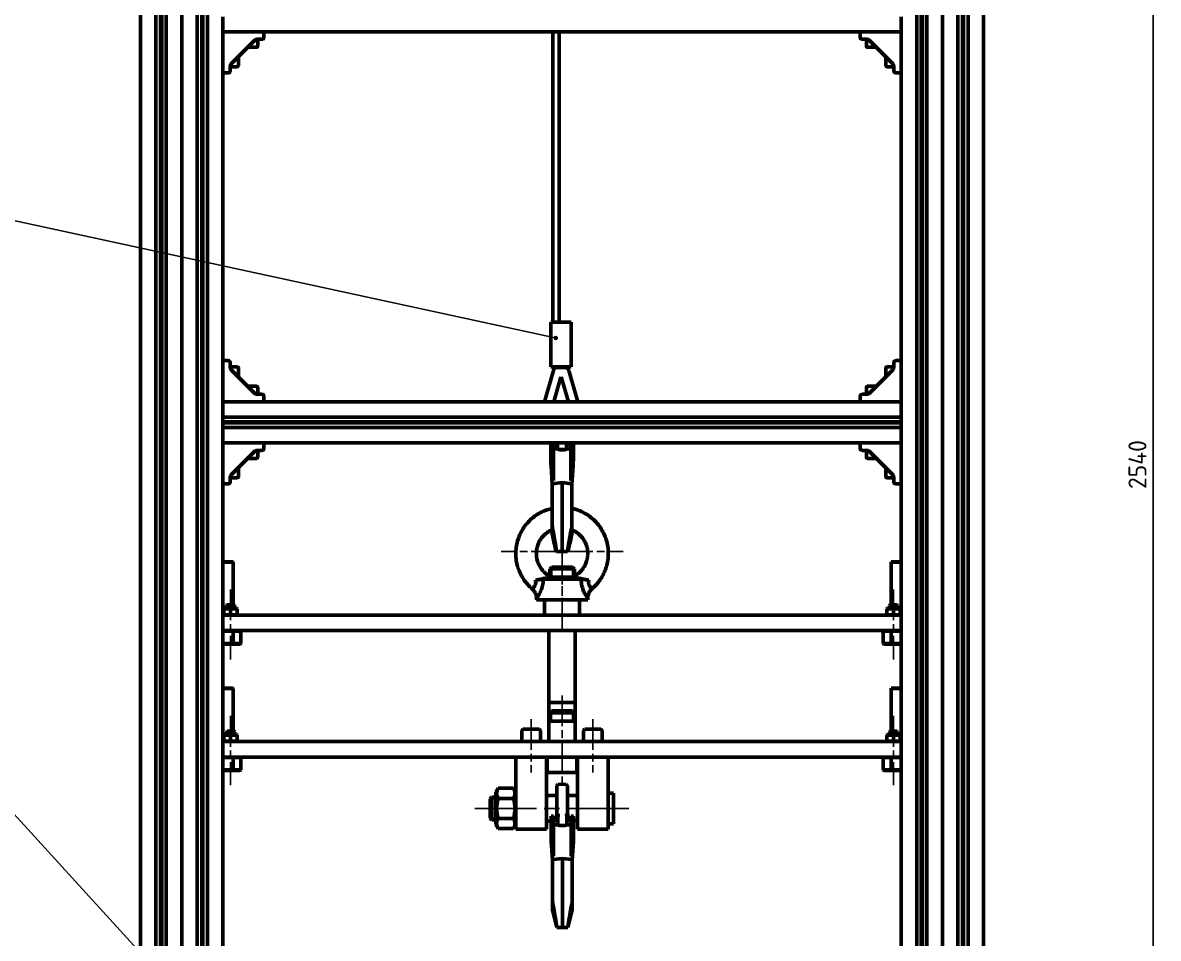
# Model space of a CAD drawing. Header units: millimetres. Extents: x 32504 to 36677, y 41990 to 42879.
# Drawn here: x 32707.6 to 32928.6, y 42463.1 to 42641.3 of the extents above; entities that cross this region are included whole.
import ezdxf

# ---------------------------------------------------------------- set-up
doc = ezdxf.new("R2010")
doc.units = ezdxf.units.MM
doc.linetypes.add('AM_ISO08W050', pattern=[18, 12, -1.5, 3, -1.5])
doc.linetypes.add('AM_ISO08W050x2', pattern=[9, 6, -0.75, 1.5, -0.75])
for name, color, linetype, lineweight in [('AM_0N', 7, 'Continuous', 50), ('AM_4N', 3, 'Continuous', 25), ('AM_5', 3, 'Continuous', 25), ('Duong_tam', 4, 'AM_ISO08W050', 25), ('Net_dam', 7, 'Continuous', 50)]:
    doc.layers.add(name, color=color, linetype=linetype, lineweight=lineweight)
doc.styles.add('TCVN', font='tcvn7284-2003i.ttf')
doc.dimstyles.new('TCVN$0', dxfattribs={"dimtxt": 3.5, "dimasz": 3.5, "dimexe": 1, "dimexo": 1, "dimgap": 1.3, "dimtad": 1, "dimdsep": 46, "dimtxsty": 'TCVN', "dimcen": 0, "dimclrd": 3, "dimclre": 3, "dimclrt": 2, "dimadec": 0, "dimazin": 2, "dimtp": 0.1, "dimtm": 0.1, "dimtfac": 0.71, "dimtmove": 0, "dimatfit": 3, "dimfxl": 1, "dimtfill": 1, "dimlwd": 25, "dimlwe": 25, "dimarcsym": 1})

# ---------------------------------------------------------------- blocks, each defined once
blk = doc.blocks.new('*D38')
at = {"layer": 'Defpoints', "color": 0, "transparency": 16777216}
for p in [(32734.05, 42809.04), (32927.55, 42809.04), (32912.55, 42301.63)]:
    blk.add_point(p, dxfattribs=at)
at = {"layer": 'Net_dam', "color": 3, "linetype": 'ByBlock', "lineweight": 25, "transparency": 16777216}
for p, q in [((32735.05, 42809.04), (32928.55, 42809.04)), ((32927.55, 42305.13), (32927.55, 42805.54)), ((32913.55, 42301.63), (32928.55, 42301.63))]:
    blk.add_line(p, q, dxfattribs=at)
at = {"layer": 'Net_dam', "color": 3, "transparency": 16777216}
for points in [[(32926.97, 42805.54), (32928.14, 42805.54), (32927.55, 42809.04)], [(32926.97, 42305.13), (32928.14, 42305.13), (32927.55, 42301.63)]]:
    blk.add_solid(points, dxfattribs=at)
at = {"layer": 'Net_dam', "color": 2, "transparency": 16777216, "insert": (32924.5, 42555.33), "char_height": 3.5, "attachment_point": 5, "rotation": 90, "style": 'TCVN', "bg_fill": 3, "box_fill_scale": 1.1, "bg_fill_color": 256, "bg_fill_true_color": 13158600, "bg_fill_transparency": 0}
blk.add_mtext('2540', dxfattribs=at)

msp = doc.modelspace()

# ---------------------------------------------------------------- linework, layer by layer
at = {"color": 7, "linetype": 'Continuous', "lineweight": 25}
for p, q in [((32812.6097, 42478.6873), (32810.7506, 42478.4426)), ((32814.4689, 42478.4426), (32812.6097, 42478.6873))]:
    msp.add_line(p, q, dxfattribs=at)
for centre, major_axis, start_param, end_param in [((32810.597, 42550.6116), (0.0966, 0.9818), 0.00256795, 0.84830679), ((32814.5084, 42550.6116), (-0.0966, 0.9818), 5.43487852, 6.28061736), ((32810.6541, 42477.4607), (0.0966, 0.9818), 0.00256795, 0.84830679), ((32814.5654, 42477.4607), (-0.0966, 0.9818), 5.43487852, 6.28061736)]:
    msp.add_ellipse(centre, major_axis=major_axis, ratio=0.01102063, start_param=start_param, end_param=end_param, dxfattribs=at)
at = {"layer": 'AM_0N'}
for p, q in [((32810.5324, 42535.3881), (32810.1643, 42535.02)), ((32810.1643, 42533.3881), (32810.1643, 42535.02)), ((32810.1643, 42535.02), (32814.9643, 42535.02)), ((32810.5324, 42535.3881), (32814.5962, 42535.3881)), ((32814.9643, 42535.02), (32814.5962, 42535.3881)), ((32814.9643, 42533.3881), (32814.9643, 42535.02)), ((32746.7681, 42527.2847), (32746.9081, 42527.3655)), ((32746.7681, 42526.0863), (32746.7681, 42527.2847)), ((32746.9081, 42527.3655), (32749.2281, 42527.3655)), ((32747.2681, 42527.8722), (32747.4215, 42528.0255)), ((32747.2681, 42527.3655), (32747.2681, 42527.8722)), ((32747.2681, 42527.8722), (32748.8681, 42527.8722)), ((32747.4215, 42528.0255), (32748.7148, 42528.0255)), ((32748.0681, 42526.2027), (32748.0681, 42527.1683)), ((32748.8681, 42527.8722), (32748.7148, 42528.0255)), ((32748.8681, 42527.3655), (32748.8681, 42527.8722)), ((32749.3681, 42527.2847), (32749.2281, 42527.3655)), ((32749.3681, 42526.0863), (32749.3681, 42527.2847)), ((32875.7373, 42527.2847), (32875.8773, 42527.3655)), ((32875.7373, 42526.0863), (32875.7373, 42527.2847)), ((32878.1973, 42527.3655), (32875.8773, 42527.3655)), ((32876.2373, 42527.8722), (32876.3906, 42528.0255)), ((32876.2373, 42527.3655), (32876.2373, 42527.8722)), ((32877.8373, 42527.8722), (32876.2373, 42527.8722)), ((32877.6839, 42528.0255), (32876.3906, 42528.0255)), ((32877.0373, 42526.2027), (32877.0373, 42527.1683)), ((32877.8373, 42527.8722), (32877.6839, 42528.0255)), ((32877.8373, 42527.3655), (32877.8373, 42527.8722)), ((32878.3373, 42527.2847), (32878.1973, 42527.3655)), ((32878.3373, 42526.0863), (32878.3373, 42527.2847)), ((32746.9081, 42526.0055), (32746.7681, 42526.0863)), ((32749.2281, 42526.0055), (32746.9081, 42526.0055)), ((32749.2281, 42526.0055), (32749.3681, 42526.0863)), ((32875.8773, 42526.0055), (32875.7373, 42526.0863)), ((32875.8773, 42526.0055), (32878.1973, 42526.0055)), ((32878.1973, 42526.0055), (32878.3373, 42526.0863)), ((32810.5208, 42507.4055), (32810.1527, 42507.0374)), ((32810.5208, 42507.4055), (32814.5846, 42507.4055)), ((32814.9527, 42507.0374), (32814.5846, 42507.4055)), ((32810.1527, 42505.4055), (32810.1527, 42507.0374)), ((32810.1527, 42507.0374), (32814.9527, 42507.0374)), ((32814.9527, 42505.4055), (32814.9527, 42507.0374)), ((32746.7681, 42502.6847), (32746.9081, 42502.7655)), ((32746.9081, 42502.7655), (32749.2281, 42502.7655)), ((32747.2681, 42503.2722), (32747.4215, 42503.4255)), ((32747.2681, 42502.7655), (32747.2681, 42503.2722)), ((32747.2681, 42503.2722), (32748.8681, 42503.2722)), ((32747.4215, 42503.4255), (32748.7148, 42503.4255)), ((32748.8681, 42503.2722), (32748.7148, 42503.4255)), ((32748.8681, 42502.7655), (32748.8681, 42503.2722)), ((32749.3681, 42502.6847), (32749.2281, 42502.7655)), ((32875.7373, 42502.6847), (32875.8773, 42502.7655)), ((32878.1973, 42502.7655), (32875.8773, 42502.7655)), ((32876.2373, 42503.2722), (32876.3906, 42503.4255)), ((32876.2373, 42502.7655), (32876.2373, 42503.2722)), ((32877.8373, 42503.2722), (32876.2373, 42503.2722)), ((32877.8373, 42503.2722), (32877.6839, 42503.4255)), ((32877.8373, 42502.7655), (32877.8373, 42503.2722)), ((32746.7681, 42501.4863), (32746.7681, 42502.6847)), ((32746.9081, 42501.4055), (32746.7681, 42501.4863)), ((32749.2281, 42501.4055), (32746.9081, 42501.4055)), ((32748.0681, 42501.6027), (32748.0681, 42502.5683)), ((32749.2281, 42501.4055), (32749.3681, 42501.4863)), ((32749.3681, 42501.4863), (32749.3681, 42502.6847)), ((32805.3527, 42501.4055), (32807.7527, 42501.4055)), ((32817.3527, 42501.4055), (32819.7527, 42501.4055)), ((32875.7373, 42501.4863), (32875.7373, 42502.6847)), ((32875.8773, 42501.4055), (32875.7373, 42501.4863)), ((32877.0373, 42501.6027), (32877.0373, 42502.5683)), ((32878.1973, 42501.4055), (32878.3373, 42501.4863)), ((32878.3373, 42501.4863), (32878.3373, 42502.6847)), ((32800.1271, 42492.3325), (32799.6727, 42491.5455)), ((32800.1271, 42492.3325), (32803.0983, 42492.3325)), ((32803.0983, 42492.3325), (32803.5527, 42491.5455)), ((32798.5527, 42490.2988), (32798.8594, 42490.6055)), ((32798.5527, 42490.2988), (32798.5527, 42486.5122)), ((32799.6727, 42490.6055), (32798.8594, 42490.6055)), ((32798.8594, 42490.6055), (32798.8594, 42486.2055)), ((32799.6727, 42491.5455), (32799.6727, 42485.2655)), ((32800.1271, 42490.369), (32803.0983, 42490.369)), ((32803.5527, 42491.5455), (32803.5527, 42485.2655)), ((32798.8594, 42486.2055), (32798.5527, 42486.5122)), ((32799.6727, 42486.2055), (32798.8594, 42486.2055)), ((32800.1271, 42484.4785), (32799.6727, 42485.2655)), ((32800.1271, 42486.442), (32803.0983, 42486.442)), ((32803.0983, 42484.4785), (32803.5527, 42485.2655)), ((32800.1271, 42484.4785), (32803.0983, 42484.4785))]:
    msp.add_line(p, q, dxfattribs=at)
for centre, radius, start, end in [((32747.4181, 42525.4107), 1.874, 69.705445, 110.294555), ((32748.7181, 42525.4107), 1.874, 69.705445, 110.294555), ((32876.3873, 42525.4107), 1.874, 69.705445, 110.294555), ((32877.6873, 42525.4107), 1.874, 69.705445, 110.294555), ((32747.4181, 42527.9604), 1.874, 249.705445, 290.294555), ((32748.7181, 42527.9604), 1.874, 249.705445, 290.294555), ((32876.3873, 42527.9604), 1.874, 249.705445, 290.294555), ((32877.6873, 42527.9604), 1.874, 249.705445, 290.294555), ((32747.4181, 42500.8107), 1.874, 69.705445, 110.294555), ((32747.4181, 42503.3604), 1.874, 249.705445, 290.294555), ((32748.7181, 42500.8107), 1.874, 69.705445, 110.294555), ((32748.7181, 42503.3604), 1.874, 249.705445, 290.294555), ((32876.3873, 42500.8107), 1.874, 69.705445, 110.294555), ((32876.3873, 42503.3604), 1.874, 249.705445, 290.294555), ((32877.6873, 42500.8107), 1.874, 69.705445, 110.294555), ((32877.6873, 42503.3604), 1.874, 249.705445, 290.294555), ((32801.5588, 42491.3508), 1.736, 154.438469, 214.438469), ((32801.6666, 42491.3508), 1.736, 325.561531, 25.561531), ((32806.3105, 42488.4055), 6.4876, 162.383031, 197.616969), ((32796.9149, 42488.4055), 6.4876, 342.383031, 17.616969), ((32801.5588, 42485.4603), 1.736, 145.561531, 205.561531), ((32801.6666, 42485.4603), 1.736, 334.438469, 34.438469)]:
    msp.add_arc(centre, radius, start, end, dxfattribs=at)
at = {"layer": 'AM_4N'}
for p, q in [((32810.5324, 42533.3881), (32810.5324, 42535.3881)), ((32814.5962, 42533.3881), (32814.5962, 42535.3881)), ((32747.4215, 42528.0255), (32747.4215, 42527.3655)), ((32748.7148, 42528.0255), (32748.7148, 42527.3655)), ((32876.3906, 42528.0255), (32876.3906, 42527.3655)), ((32877.6839, 42528.0255), (32877.6839, 42527.3655)), ((32810.5208, 42505.4055), (32810.5208, 42507.4055)), ((32814.5846, 42505.4055), (32814.5846, 42507.4055)), ((32747.4215, 42503.4255), (32747.4215, 42502.7655)), ((32748.7148, 42503.4255), (32748.7148, 42502.7655)), ((32876.3906, 42503.4255), (32876.3906, 42502.7655)), ((32877.6839, 42503.4255), (32877.6839, 42502.7655)), ((32799.6727, 42490.2988), (32798.5527, 42490.2988)), ((32799.6727, 42486.5122), (32798.5527, 42486.5122))]:
    msp.add_line(p, q, dxfattribs=at)
at = {"layer": 'AM_5'}
msp.add_line((32641.5919, 42557.8195), (32729.8917, 42461.0364), dxfattribs=at)
at = {"layer": 'Duong_tam'}
for p, q in [((32742.5527, 42301.6297), (32742.5527, 42727.6297)), ((32882.5527, 42301.6297), (32882.5527, 42727.6297)), ((32795.5527, 42488.4055), (32825.5527, 42488.4055))]:
    msp.add_line(p, q, dxfattribs=at)
at = {"layer": 'Duong_tam', "linetype": 'AM_ISO08W050x2'}
for p, q in [((32812.568, 42538.3881), (32812.568, 42550.2429)), ((32812.549, 42523.0055), (32812.568, 42538.3881)), ((32812.568, 42538.3881), (32824.4228, 42538.3881)), ((32748.0681, 42531.0255), (32748.0681, 42517.4055)), ((32877.0373, 42531.0255), (32877.0373, 42517.4055)), ((32812.5527, 42510.4055), (32812.5527, 42492.4055)), ((32748.0681, 42506.4255), (32748.0681, 42492.9055)), ((32806.5527, 42505.8055), (32806.5527, 42495.4055)), ((32818.5527, 42505.8055), (32818.5527, 42495.4055)), ((32877.0373, 42506.4255), (32877.0373, 42492.9055))]:
    msp.add_line(p, q, dxfattribs=at)
at = {"layer": 'Net_dam'}
for p, q in [((32730.5527, 42314.6297), (32730.5527, 42712.6297)), ((32733.5527, 42314.6297), (32733.5527, 42712.6297)), ((32734.4488, 42314.6297), (32734.4488, 42712.6297)), ((32734.5527, 42314.6297), (32734.5527, 42712.6297)), ((32734.6566, 42314.6297), (32734.6566, 42712.6297)), ((32735.5527, 42314.6297), (32735.5527, 42712.6297)), ((32738.5527, 42314.6297), (32738.5527, 42712.6297)), ((32741.5527, 42314.6297), (32741.5527, 42712.6297)), ((32742.4488, 42314.6297), (32742.4488, 42712.6297)), ((32742.5527, 42314.6297), (32742.5527, 42712.6297)), ((32742.6566, 42314.6297), (32742.6566, 42712.6297)), ((32743.5527, 42314.6297), (32743.5527, 42712.6297)), ((32881.5527, 42712.6297), (32881.5527, 42314.6297)), ((32882.4488, 42712.6297), (32882.4488, 42314.6297)), ((32882.5527, 42712.6297), (32882.5527, 42314.6297)), ((32882.6566, 42712.6297), (32882.6566, 42314.6297)), ((32883.5527, 42712.6297), (32883.5527, 42314.6297)), ((32886.5527, 42712.6297), (32886.5527, 42314.6297)), ((32889.5527, 42712.6297), (32889.5527, 42314.6297)), ((32890.4488, 42712.6297), (32890.4488, 42314.6297)), ((32890.5527, 42712.6297), (32890.5527, 42314.6297)), ((32890.6566, 42712.6297), (32890.6566, 42314.6297)), ((32891.5527, 42712.6297), (32891.5527, 42314.6297)), ((32894.5527, 42712.6297), (32894.5527, 42314.6297)), ((32746.5527, 42642.4881), (32746.5527, 42636.6081)), ((32878.5527, 42642.4881), (32878.5527, 42636.6081)), ((32746.5527, 42640.1481), (32746.5527, 42639.5481)), ((32746.5527, 42639.5481), (32746.5527, 42631.5481)), ((32754.5527, 42639.5481), (32746.5527, 42639.5481)), ((32878.5527, 42639.5481), (32746.5527, 42639.5481)), ((32748.1299, 42633.2653), (32752.8355, 42637.971)), ((32753.1184, 42638.0881), (32754.1527, 42638.0881)), ((32753.3527, 42637.1481), (32753.3527, 42638.0881)), ((32753.3527, 42636.6881), (32753.3527, 42638.0881)), ((32754.5527, 42638.4881), (32754.5527, 42639.5481)), ((32810.7547, 42639.5481), (32810.7547, 42583.0486)), ((32811.9947, 42639.5481), (32811.9947, 42583.0486)), ((32870.5527, 42638.4881), (32870.5527, 42639.5481)), ((32870.5527, 42639.5481), (32878.5527, 42639.5481)), ((32871.987, 42638.0881), (32870.9527, 42638.0881)), ((32871.7527, 42638.0881), (32871.7527, 42637.1481)), ((32871.7527, 42636.6881), (32871.7527, 42638.0881)), ((32876.9755, 42633.2653), (32872.2699, 42637.971)), ((32878.5527, 42639.5481), (32878.5527, 42631.5481)), ((32746.5527, 42636.6081), (32746.5527, 42636.5481)), ((32746.5527, 42634.5481), (32746.5527, 42636.5481)), ((32753.1927, 42636.5281), (32751.3927, 42636.5281)), ((32871.9127, 42636.5281), (32873.7127, 42636.5281)), ((32878.5527, 42636.6081), (32878.5527, 42636.5481)), ((32878.5527, 42636.5481), (32878.5527, 42634.5481)), ((32746.5527, 42634.5481), (32746.5527, 42634.4881)), ((32746.5527, 42634.4881), (32746.5527, 42632.1481)), ((32749.5727, 42634.7081), (32749.5727, 42632.9081)), ((32875.5327, 42634.7081), (32875.5327, 42632.9081)), ((32878.5527, 42634.5481), (32878.5527, 42634.4881)), ((32878.5527, 42634.4881), (32878.5527, 42632.1481)), ((32746.5527, 42631.5481), (32747.6127, 42631.5481)), ((32746.5527, 42567.5481), (32746.5527, 42631.5481)), ((32748.0127, 42631.9481), (32748.0127, 42632.9825)), ((32748.0127, 42632.7481), (32748.9527, 42632.7481)), ((32748.0127, 42632.7481), (32749.4127, 42632.7481)), ((32877.0927, 42632.7481), (32875.6927, 42632.7481)), ((32876.1527, 42632.7481), (32877.0927, 42632.7481)), ((32877.0927, 42631.9481), (32877.0927, 42632.9825)), ((32878.5527, 42631.5481), (32877.4927, 42631.5481)), ((32878.5527, 42632.1481), (32878.5527, 42631.5481)), ((32878.5527, 42631.5481), (32878.5527, 42567.5481)), ((32810.3692, 42583.0486), (32810.3692, 42574.3174)), ((32810.3692, 42583.0486), (32814.338, 42583.0486)), ((32814.338, 42574.3174), (32814.338, 42583.0486)), ((32746.5527, 42567.5481), (32746.5527, 42575.5481)), ((32746.5527, 42575.5481), (32747.6127, 42575.5481)), ((32748.0127, 42575.1481), (32748.0127, 42574.1138)), ((32748.9527, 42574.3481), (32748.0127, 42574.3481)), ((32749.4127, 42574.3481), (32748.0127, 42574.3481)), ((32748.1299, 42573.831), (32752.8355, 42569.1253)), ((32749.5727, 42574.1881), (32749.5727, 42572.3881)), ((32810.8641, 42573.641), (32809.1152, 42567.5481)), ((32810.3692, 42574.3174), (32814.338, 42574.3174)), ((32811.5344, 42574.3174), (32811.4482, 42574.1804)), ((32811.4704, 42574.187), (32811.5344, 42574.3174)), ((32811.6897, 42574.2158), (32811.627, 42574.2158)), ((32812.3282, 42574.2158), (32811.6897, 42574.2158)), ((32812.0106, 42574.2158), (32812.0636, 42574.3174)), ((32812.3124, 42574.2158), (32812.3282, 42574.3174)), ((32812.379, 42574.2158), (32813.0175, 42574.2158)), ((32812.4373, 42574.3174), (32812.4688, 42574.2158)), ((32812.4637, 42574.3174), (32812.4506, 42574.2158)), ((32812.9346, 42574.3174), (32812.886, 42574.2158)), ((32813.0175, 42574.2158), (32813.0801, 42574.2158)), ((32813.3776, 42574.1579), (32813.4637, 42574.3174)), ((32813.8431, 42573.641), (32815.592, 42567.5481)), ((32876.9755, 42573.831), (32872.2699, 42569.1253)), ((32875.5327, 42574.1881), (32875.5327, 42572.3881)), ((32875.6927, 42574.3481), (32877.0927, 42574.3481)), ((32877.0927, 42574.3481), (32876.1527, 42574.3481)), ((32877.0927, 42575.1481), (32877.0927, 42574.1138)), ((32878.5527, 42575.5481), (32877.4927, 42575.5481)), ((32878.5527, 42567.5481), (32878.5527, 42575.5481)), ((32810.932, 42567.5481), (32812.3282, 42572.4124)), ((32812.379, 42572.4124), (32813.7752, 42567.5481)), ((32751.3927, 42570.5681), (32753.1927, 42570.5681)), ((32753.1184, 42569.0081), (32754.1527, 42569.0081)), ((32753.3527, 42569.0081), (32753.3527, 42570.4081)), ((32753.3527, 42569.0081), (32753.3527, 42569.9481)), ((32871.987, 42569.0081), (32870.9527, 42569.0081)), ((32871.7527, 42569.0081), (32871.7527, 42570.4081)), ((32871.7527, 42569.9481), (32871.7527, 42569.0081)), ((32873.7127, 42570.5681), (32871.9127, 42570.5681)), ((32754.5527, 42567.5481), (32746.5527, 42567.5481)), ((32878.5527, 42567.5481), (32746.5527, 42567.5481)), ((32746.5527, 42567.5481), (32746.5527, 42566.9481)), ((32746.5527, 42567.5481), (32754.5527, 42567.5481)), ((32746.5527, 42567.5481), (32746.5527, 42566.9481)), ((32746.5527, 42566.9481), (32746.5527, 42564.6081)), ((32746.5527, 42566.9481), (32746.5527, 42564.6081)), ((32754.5527, 42568.6081), (32754.5527, 42567.5481)), ((32754.5527, 42567.5481), (32754.5527, 42568.6081)), ((32870.5527, 42568.6081), (32870.5527, 42567.5481)), ((32870.5527, 42567.5481), (32878.5527, 42567.5481)), ((32878.5527, 42567.5481), (32878.5527, 42566.9481)), ((32878.5527, 42566.9481), (32878.5527, 42564.6081)), ((32746.5527, 42564.6081), (32746.5527, 42564.5481)), ((32746.5527, 42564.6081), (32746.5527, 42564.5481)), ((32878.5527, 42564.6081), (32878.5527, 42564.5481)), ((32878.5527, 42564.5481), (32746.5527, 42564.5481)), ((32746.5527, 42562.5481), (32746.5527, 42564.5481)), ((32746.5527, 42562.5481), (32746.5527, 42564.5481)), ((32878.5527, 42563.6521), (32746.5527, 42563.6521)), ((32878.5527, 42563.5481), (32746.5527, 42563.5481)), ((32878.5527, 42563.4442), (32746.5527, 42563.4442)), ((32878.5527, 42562.5481), (32746.5527, 42562.5481)), ((32746.5527, 42562.5481), (32746.5527, 42562.4881)), ((32746.5527, 42562.5481), (32746.5527, 42562.4881)), ((32746.5527, 42562.4881), (32746.5527, 42556.6081)), ((32746.5527, 42562.4881), (32746.5527, 42560.1481)), ((32878.5527, 42564.5481), (32878.5527, 42562.5481)), ((32878.5527, 42562.5481), (32878.5527, 42562.4881)), ((32878.5527, 42562.4881), (32878.5527, 42556.6081)), ((32746.5527, 42560.1481), (32746.5527, 42559.5481)), ((32746.5527, 42560.1481), (32746.5527, 42559.5481)), ((32746.5527, 42559.5481), (32746.5527, 42551.5481)), ((32754.5527, 42559.5481), (32746.5527, 42559.5481)), ((32878.5527, 42559.5481), (32746.5527, 42559.5481)), ((32748.1299, 42553.2653), (32752.8355, 42557.971)), ((32753.1184, 42558.0881), (32754.1527, 42558.0881)), ((32753.3527, 42557.1481), (32753.3527, 42558.0881)), ((32753.3527, 42556.6881), (32753.3527, 42558.0881)), ((32754.5527, 42558.4881), (32754.5527, 42559.5481)), ((32810.3531, 42559.5481), (32810.3531, 42558.826)), ((32810.3531, 42556.0735), (32810.3531, 42558.826)), ((32810.8611, 42558.457), (32810.8611, 42559.5481)), ((32811.6728, 42559.1888), (32810.8611, 42559.1888)), ((32810.8611, 42558.457), (32810.8611, 42555.2144)), ((32811.7514, 42558.3812), (32810.8611, 42558.3812)), ((32810.8611, 42558.3812), (32810.8611, 42552.2542)), ((32811.4507, 42559.5481), (32811.4507, 42559.3183)), ((32811.6688, 42559.3183), (32811.4507, 42559.3183)), ((32811.6688, 42559.5481), (32811.6688, 42559.1888)), ((32811.6688, 42559.5481), (32811.6688, 42559.1811)), ((32811.6728, 42559.1888), (32811.6728, 42558.6215)), ((32811.6728, 42559.1811), (32811.6728, 42558.6139)), ((32812.0248, 42558.2355), (32813.0806, 42558.2355)), ((32812.0248, 42558.2278), (32813.0806, 42558.2278)), ((32814.2443, 42558.3812), (32813.354, 42558.3812)), ((32813.4326, 42558.6215), (32813.4326, 42559.1888)), ((32814.2443, 42559.1888), (32813.4326, 42559.1888)), ((32813.4326, 42558.6139), (32813.4326, 42559.1811)), ((32813.4366, 42559.5481), (32813.4366, 42559.1888)), ((32813.4366, 42559.5481), (32813.4366, 42559.1811)), ((32813.4366, 42559.326), (32813.6759, 42559.326)), ((32813.4366, 42559.3183), (32813.6759, 42559.3183)), ((32813.6759, 42559.326), (32813.6774, 42559.3096)), ((32813.6759, 42559.3183), (32813.6774, 42559.3019)), ((32814.2443, 42558.457), (32814.2443, 42559.5481)), ((32814.2443, 42558.457), (32814.2443, 42555.2144)), ((32814.2443, 42558.3812), (32814.2443, 42552.2572)), ((32814.7523, 42559.5481), (32814.7523, 42558.826)), ((32814.7523, 42558.826), (32814.7523, 42556.0735)), ((32870.5527, 42559.5481), (32878.5527, 42559.5481)), ((32870.5527, 42558.4881), (32870.5527, 42559.5481)), ((32871.987, 42558.0881), (32870.9527, 42558.0881)), ((32871.7527, 42558.0881), (32871.7527, 42557.1481)), ((32871.7527, 42556.6881), (32871.7527, 42558.0881)), ((32876.9755, 42553.2653), (32872.2699, 42557.971)), ((32878.5527, 42560.1481), (32878.5527, 42559.5481)), ((32878.5527, 42559.5481), (32878.5527, 42551.5481)), ((32746.5527, 42556.6081), (32746.5527, 42556.5481)), ((32746.5527, 42554.5481), (32746.5527, 42556.5481)), ((32753.1927, 42556.5281), (32751.3927, 42556.5281)), ((32810.3531, 42556.0737), (32810.3531, 42556.0735)), ((32814.7523, 42556.0735), (32814.7523, 42556.0737)), ((32871.9127, 42556.5281), (32873.7127, 42556.5281)), ((32878.5527, 42556.6081), (32878.5527, 42556.5481)), ((32878.5527, 42556.5481), (32878.5527, 42554.5481)), ((32746.5527, 42554.5481), (32746.5527, 42554.4881)), ((32746.5527, 42554.4881), (32746.5527, 42552.1481)), ((32749.5727, 42554.7081), (32749.5727, 42552.9081)), ((32810.6528, 42551.4042), (32810.4095, 42555.1764)), ((32810.6528, 42551.4042), (32810.4095, 42555.1764)), ((32810.8611, 42555.2144), (32810.8611, 42552.7437)), ((32814.2443, 42555.2144), (32814.2443, 42552.7437)), ((32814.6959, 42555.1764), (32814.4526, 42551.4042)), ((32814.6959, 42555.1764), (32814.4526, 42551.4042)), ((32875.5327, 42554.7081), (32875.5327, 42552.9081)), ((32878.5527, 42554.5481), (32878.5527, 42554.4881)), ((32878.5527, 42554.4881), (32878.5527, 42552.1481)), ((32746.5527, 42551.5481), (32747.6127, 42551.5481)), ((32746.5527, 42324.6687), (32746.5527, 42551.5481)), ((32748.0127, 42551.9481), (32748.0127, 42552.9825)), ((32748.0127, 42552.7481), (32748.9527, 42552.7481)), ((32748.0127, 42552.7481), (32748.9527, 42552.7481)), ((32748.0127, 42552.7481), (32749.4127, 42552.7481)), ((32810.6528, 42547.6772), (32810.6528, 42551.5037)), ((32810.6528, 42547.6772), (32810.6528, 42551.4042)), ((32812.5527, 42551.8382), (32810.6936, 42551.5934)), ((32814.4118, 42551.5934), (32812.5527, 42551.8382)), ((32812.5527, 42538.3881), (32812.5527, 42551.8382)), ((32814.4526, 42547.6772), (32814.4526, 42551.5037)), ((32814.4526, 42547.6772), (32814.4526, 42551.4042)), ((32877.0927, 42552.7481), (32875.6927, 42552.7481)), ((32876.1527, 42552.7481), (32877.0927, 42552.7481)), ((32877.0927, 42551.9481), (32877.0927, 42552.9825)), ((32878.5527, 42551.5481), (32877.4927, 42551.5481)), ((32878.5527, 42551.5481), (32878.5527, 42324.6687)), ((32810.6528, 42543.7634), (32810.6528, 42547.6772)), ((32810.6528, 42543.7634), (32810.6528, 42547.6772)), ((32814.4526, 42544.4619), (32814.4526, 42547.6772)), ((32814.4526, 42544.4619), (32814.4526, 42547.6772)), ((32810.6528, 42543.7634), (32810.7253, 42542.9784)), ((32810.6528, 42542.663), (32810.6528, 42543.7634)), ((32810.6528, 42543.7634), (32810.7253, 42542.9784)), ((32810.6528, 42542.663), (32810.6528, 42543.7634)), ((32810.6528, 42542.663), (32810.6528, 42541.8318)), ((32810.6528, 42542.663), (32810.6528, 42541.8318)), ((32814.4526, 42543.3418), (32814.4526, 42542.9533)), ((32814.4526, 42543.3418), (32814.4526, 42542.9533)), ((32814.4526, 42542.9533), (32814.4526, 42542.663)), ((32814.4526, 42542.9533), (32814.4526, 42542.663)), ((32814.4526, 42542.663), (32814.4526, 42542.175)), ((32814.4526, 42542.663), (32814.4526, 42541.8318)), ((32814.4526, 42542.663), (32814.4526, 42542.175)), ((32814.4526, 42542.663), (32814.4526, 42541.8318)), ((32810.6528, 42541.8318), (32810.6528, 42541.7582)), ((32810.6528, 42541.8318), (32810.6528, 42541.7582)), ((32811.4797, 42538.3881), (32810.6528, 42541.795)), ((32813.6257, 42538.3881), (32814.4526, 42541.795)), ((32814.4526, 42541.8318), (32814.4526, 42541.7582)), ((32814.4526, 42541.8318), (32814.4526, 42541.7582)), ((32811.4797, 42538.3881), (32813.6257, 42538.3881)), ((32811.4797, 42538.3881), (32813.6257, 42538.3881)), ((32746.5527, 42536.4055), (32748.4927, 42536.4055)), ((32748.5527, 42536.3455), (32746.5527, 42536.3455)), ((32748.5527, 42536.3455), (32748.4927, 42536.4055)), ((32748.5527, 42528.0255), (32748.5527, 42536.3455)), ((32876.6127, 42536.4055), (32876.5527, 42536.3455)), ((32876.5527, 42536.3455), (32876.5527, 42528.0255)), ((32878.5527, 42536.3455), (32876.5527, 42536.3455)), ((32876.6127, 42536.4055), (32878.5527, 42536.4055)), ((32816.2276, 42533.0055), (32808.9339, 42533.0055)), ((32815.2732, 42533.3881), (32809.8554, 42533.3881)), ((32810.0243, 42533.3881), (32815.1043, 42533.3881)), ((32810.463, 42533.3881), (32810.1643, 42533.3881)), ((32814.9643, 42533.3881), (32810.5324, 42533.3881)), ((32807.5625, 42529.2025), (32807.5527, 42529.0055)), ((32812.5977, 42529.0055), (32807.5527, 42529.0055)), ((32809.1527, 42529.0055), (32809.1527, 42526.0055)), ((32817.5527, 42529.0055), (32812.5977, 42529.0055)), ((32815.9527, 42529.0055), (32815.9527, 42526.0055)), ((32817.5527, 42529.0055), (32817.5429, 42529.2025)), ((32878.5527, 42526.0055), (32746.5527, 42526.0055)), ((32878.5527, 42523.0055), (32746.5527, 42523.0055)), ((32748.5452, 42522.9055), (32746.5527, 42522.9055)), ((32748.51, 42523.0055), (32748.5452, 42522.9055)), ((32748.5452, 42522.9055), (32748.5452, 42520.5055)), ((32750.0527, 42522.9055), (32748.5452, 42522.9055)), ((32750.0527, 42522.9055), (32749.9527, 42523.0055)), ((32750.0527, 42522.9055), (32750.0527, 42520.5055)), ((32810.0127, 42509.0055), (32810.0127, 42523.0055)), ((32815.0927, 42509.0055), (32815.0927, 42523.0055)), ((32875.0527, 42522.9055), (32875.1527, 42523.0055)), ((32875.0527, 42522.9055), (32875.0527, 42520.5055)), ((32876.5602, 42522.9055), (32875.0527, 42522.9055)), ((32876.5954, 42523.0055), (32876.5602, 42522.9055)), ((32878.5527, 42522.9055), (32876.5602, 42522.9055)), ((32876.5602, 42522.9055), (32876.5602, 42520.5055)), ((32746.5527, 42520.5055), (32748.5452, 42520.5055)), ((32748.51, 42520.4055), (32746.5527, 42520.4055)), ((32748.5452, 42520.5055), (32748.51, 42520.4055)), ((32749.9527, 42520.4055), (32748.51, 42520.4055)), ((32748.5452, 42520.5055), (32750.0527, 42520.5055)), ((32749.9527, 42520.4055), (32750.0527, 42520.5055)), ((32875.0527, 42520.5055), (32876.5602, 42520.5055)), ((32875.1527, 42520.4055), (32875.0527, 42520.5055)), ((32876.5954, 42520.4055), (32875.1527, 42520.4055)), ((32876.5602, 42520.5055), (32878.5527, 42520.5055)), ((32876.5602, 42520.5055), (32876.5954, 42520.4055)), ((32878.5527, 42520.4055), (32876.5954, 42520.4055)), ((32746.5527, 42511.8055), (32748.4927, 42511.8055)), ((32748.5527, 42511.7455), (32746.5527, 42511.7455)), ((32748.5527, 42511.7455), (32748.4927, 42511.8055)), ((32748.5527, 42503.4255), (32748.5527, 42511.7455)), ((32876.6127, 42511.8055), (32876.5527, 42511.7455)), ((32876.5527, 42511.7455), (32876.5527, 42503.4255)), ((32878.5527, 42511.7455), (32876.5527, 42511.7455)), ((32876.6127, 42511.8055), (32878.5527, 42511.8055)), ((32810.0127, 42509.0055), (32815.0927, 42509.0055)), ((32810.0127, 42505.4055), (32810.0127, 42509.0055)), ((32815.0927, 42505.4055), (32815.0927, 42509.0055)), ((32810.0127, 42505.4055), (32815.0927, 42505.4055)), ((32810.0127, 42501.4055), (32810.0127, 42505.4055)), ((32814.9527, 42505.4055), (32810.1527, 42505.4055)), ((32815.0927, 42501.4055), (32815.0927, 42505.4055)), ((32804.7527, 42503.5655), (32804.7527, 42501.4055)), ((32804.9927, 42503.8055), (32806.5527, 42503.8055)), ((32806.5527, 42503.8055), (32808.1127, 42503.8055)), ((32808.3527, 42501.4055), (32808.3527, 42503.5655)), ((32816.7527, 42503.5655), (32816.7527, 42501.4055)), ((32816.9927, 42503.8055), (32818.5527, 42503.8055)), ((32818.5527, 42503.8055), (32820.1127, 42503.8055)), ((32820.3527, 42501.4055), (32820.3527, 42503.5655)), ((32876.3906, 42503.4255), (32877.6839, 42503.4255)), ((32878.1973, 42502.7655), (32878.3373, 42502.6847)), ((32746.5527, 42501.4055), (32878.5527, 42501.4055)), ((32808.5527, 42501.4055), (32804.5527, 42501.4055)), ((32804.7527, 42502.5655), (32804.7527, 42501.4055)), ((32806.5527, 42501.4055), (32805.1027, 42501.4055)), ((32806.5527, 42501.4055), (32808.0027, 42501.4055)), ((32808.3527, 42501.4055), (32808.3527, 42502.5655)), ((32820.5527, 42501.4055), (32816.5527, 42501.4055)), ((32816.7527, 42502.5655), (32816.7527, 42501.4055)), ((32816.7527, 42502.5655), (32816.7527, 42501.4055)), ((32818.5527, 42501.4055), (32817.1027, 42501.4055)), ((32818.5527, 42501.4055), (32820.0027, 42501.4055)), ((32820.3527, 42501.4055), (32820.3527, 42502.5655)), ((32820.3527, 42501.4055), (32820.3527, 42502.5655)), ((32746.5527, 42498.4055), (32878.5527, 42498.4055)), ((32748.5452, 42498.3055), (32746.5527, 42498.3055)), ((32748.5452, 42498.3055), (32748.51, 42498.4055)), ((32748.5452, 42498.3055), (32748.5452, 42495.9055)), ((32750.0527, 42498.3055), (32748.5452, 42498.3055)), ((32750.0527, 42498.3055), (32749.9527, 42498.4055)), ((32750.0527, 42498.3055), (32750.0527, 42495.9055)), ((32803.5527, 42498.4055), (32803.5527, 42484.4055)), ((32809.5527, 42498.4055), (32809.5527, 42484.4055)), ((32809.6527, 42498.4055), (32809.6527, 42495.4055)), ((32815.4527, 42495.4055), (32815.4527, 42498.4055)), ((32815.5527, 42498.4055), (32815.5527, 42484.4055)), ((32821.5527, 42498.4055), (32821.5527, 42484.4055)), ((32875.0527, 42498.3055), (32875.1527, 42498.4055)), ((32876.5602, 42498.3055), (32875.0527, 42498.3055)), ((32875.0527, 42498.3055), (32875.0527, 42495.9055)), ((32876.5602, 42498.3055), (32876.5954, 42498.4055)), ((32878.5527, 42498.3055), (32876.5602, 42498.3055)), ((32876.5602, 42498.3055), (32876.5602, 42495.9055)), ((32746.5527, 42495.9055), (32748.5452, 42495.9055)), ((32748.51, 42495.8055), (32746.5527, 42495.8055)), ((32748.51, 42495.8055), (32748.5452, 42495.9055)), ((32749.9527, 42495.8055), (32748.51, 42495.8055)), ((32748.5452, 42495.9055), (32750.0527, 42495.9055)), ((32749.9527, 42495.8055), (32750.0527, 42495.9055)), ((32809.8058, 42495.4055), (32809.6527, 42495.4055)), ((32809.8058, 42495.4055), (32815.4527, 42495.4055)), ((32875.0527, 42495.9055), (32876.5602, 42495.9055)), ((32875.1527, 42495.8055), (32875.0527, 42495.9055)), ((32876.5954, 42495.8055), (32875.1527, 42495.8055)), ((32876.5954, 42495.8055), (32876.5602, 42495.9055)), ((32876.5602, 42495.9055), (32878.5527, 42495.9055)), ((32878.5527, 42495.8055), (32876.5954, 42495.8055)), ((32811.5077, 42488.5672), (32811.5077, 42492.795)), ((32812.5527, 42493.1553), (32811.7286, 42493.0468)), ((32813.3768, 42493.0468), (32812.5527, 42493.1553)), ((32813.5977, 42492.795), (32813.5977, 42488.5672)), ((32803.5527, 42487.2917), (32803.5527, 42490.6055)), ((32811.5077, 42490.9055), (32809.5527, 42490.9055)), ((32809.5527, 42490.9055), (32809.5527, 42488.4055)), ((32815.5527, 42490.9055), (32813.5977, 42490.9055)), ((32822.5527, 42491.4055), (32821.5527, 42491.4055)), ((32822.5527, 42485.4055), (32822.5527, 42491.4055)), ((32803.5527, 42487.2917), (32803.5527, 42486.2055)), ((32811.5077, 42486.6338), (32811.5077, 42488.5672)), ((32813.5977, 42488.5672), (32813.5977, 42487.3677)), ((32809.5527, 42485.9055), (32810.3531, 42485.9055)), ((32810.9181, 42486.9199), (32810.4101, 42486.9199)), ((32810.4101, 42486.9199), (32810.4101, 42485.6751)), ((32810.4101, 42482.9226), (32810.4101, 42485.6751)), ((32810.9181, 42485.2303), (32810.9181, 42486.9199)), ((32811.5077, 42486.6338), (32810.9181, 42486.6338)), ((32811.7299, 42486.0379), (32810.9181, 42486.0379)), ((32811.8085, 42485.2303), (32810.9181, 42485.2303)), ((32810.9181, 42485.2303), (32810.9181, 42479.1033)), ((32811.5077, 42486.6338), (32811.5077, 42486.1751)), ((32811.7258, 42486.1751), (32811.5077, 42486.1751)), ((32811.7659, 42486.9699), (32811.7258, 42486.5637)), ((32811.7258, 42486.5637), (32811.7258, 42486.0379)), ((32811.7299, 42486.0379), (32811.7299, 42485.4707)), ((32812.0818, 42485.0846), (32813.1377, 42485.0846)), ((32814.3014, 42485.2303), (32813.411, 42485.2303)), ((32813.4937, 42486.5637), (32813.4536, 42486.9699)), ((32813.4896, 42485.4707), (32813.4896, 42486.0379)), ((32814.3014, 42486.0379), (32813.4896, 42486.0379)), ((32813.4937, 42486.5637), (32813.4937, 42486.0379)), ((32813.4937, 42486.1751), (32813.7329, 42486.1751)), ((32813.6732, 42486.9855), (32813.6776, 42486.8237)), ((32813.6924, 42486.6338), (32814.3014, 42486.6338)), ((32813.7329, 42486.1751), (32813.7344, 42486.1588)), ((32814.8094, 42486.9199), (32814.3014, 42486.9199)), ((32814.3014, 42485.3062), (32814.3014, 42486.9199)), ((32814.3014, 42485.2303), (32814.3014, 42479.1064)), ((32814.8094, 42486.9199), (32814.8094, 42485.6751)), ((32814.8094, 42486.0379), (32815.5527, 42486.0379)), ((32814.8094, 42485.6751), (32814.8094, 42482.9226)), ((32821.5527, 42485.4055), (32822.5527, 42485.4055)), ((32803.5527, 42484.4055), (32809.5527, 42484.4055)), ((32810.4101, 42482.9229), (32810.4101, 42482.9226)), ((32814.8094, 42482.9226), (32814.8094, 42482.9229)), ((32815.5527, 42484.4055), (32821.5527, 42484.4055)), ((32810.7098, 42478.2533), (32810.4666, 42482.0256)), ((32814.7529, 42482.0256), (32814.5097, 42478.2533)), ((32810.7506, 42478.4426), (32810.7283, 42478.277)), ((32812.6097, 42478.6873), (32810.7506, 42478.4426)), ((32812.6097, 42465.2373), (32812.6097, 42478.6873)), ((32812.6097, 42478.6873), (32814.4689, 42478.4426)), ((32810.7098, 42474.5264), (32810.7098, 42478.2533)), ((32814.5097, 42474.5264), (32814.5097, 42478.2533)), ((32810.7098, 42470.6126), (32810.7098, 42474.5264)), ((32814.5097, 42471.3111), (32814.5097, 42474.5264)), ((32810.7098, 42470.6126), (32810.7823, 42469.8275)), ((32810.7098, 42469.5122), (32810.7098, 42470.6126)), ((32814.5097, 42470.1909), (32814.5097, 42469.8025)), ((32814.5097, 42469.8025), (32814.5097, 42469.5122)), ((32810.7098, 42469.5122), (32810.7098, 42468.681)), ((32810.7098, 42468.681), (32810.7098, 42468.6074)), ((32811.5368, 42465.2373), (32810.7098, 42468.6442)), ((32813.6827, 42465.2373), (32814.5097, 42468.6442)), ((32814.5097, 42469.5122), (32814.5097, 42469.0242)), ((32814.5097, 42469.5122), (32814.5097, 42468.681)), ((32814.5097, 42468.681), (32814.5097, 42468.6074)), ((32811.5368, 42465.2373), (32813.6827, 42465.2373))]:
    msp.add_line(p, q, dxfattribs=at)
for centre, radius, start, end in [((32753.1184, 42637.6881), 0.4, 90, 135), ((32754.1527, 42638.4881), 0.4, 270, 0), ((32870.9527, 42638.4881), 0.4, 180, 270), ((32871.987, 42637.6881), 0.4, 45, 90), ((32753.1927, 42636.6881), 0.16, 270, 0), ((32871.9127, 42636.6881), 0.16, 180, 270), ((32748.4127, 42632.9825), 0.4, 135, 180), ((32876.6927, 42632.9825), 0.4, 0, 45), ((32747.6127, 42631.9481), 0.4, 270, 0), ((32749.4127, 42632.9081), 0.16, 270, 0), ((32875.6927, 42632.9081), 0.16, 180, 270), ((32877.4927, 42631.9481), 0.4, 180, 270), ((32747.6127, 42575.1481), 0.4, 0, 90), ((32748.4127, 42574.1138), 0.4, 180, 225), ((32749.4127, 42574.1881), 0.16, 0, 90), ((32811.627, 42573.422), 0.7937, 90, 163.984408), ((32813.0801, 42573.422), 0.7937, 16.015592, 90), ((32875.6927, 42574.1881), 0.16, 90, 180), ((32876.6927, 42574.1138), 0.4, 315, 0), ((32877.4927, 42575.1481), 0.4, 90, 180), ((32753.1184, 42569.4081), 0.4, 225, 270), ((32753.1927, 42570.4081), 0.16, 0, 90), ((32754.1527, 42568.6081), 0.4, 0, 90), ((32870.9527, 42568.6081), 0.4, 90, 180), ((32871.9127, 42570.4081), 0.16, 90, 180), ((32871.987, 42569.4081), 0.4, 270, 315), ((32753.1184, 42557.6881), 0.4, 90, 135), ((32754.1527, 42558.4881), 0.4, 270, 0), ((32870.9527, 42558.4881), 0.4, 180, 270), ((32871.987, 42557.6881), 0.4, 45, 90), ((32753.1927, 42556.6881), 0.16, 270, 0), ((32871.9127, 42556.6881), 0.16, 180, 270), ((32747.6127, 42551.9481), 0.4, 270, 0), ((32748.4127, 42552.9825), 0.4, 135, 180), ((32749.4127, 42552.9081), 0.16, 270, 0), ((32875.6927, 42552.9081), 0.16, 180, 270), ((32876.6927, 42552.9825), 0.4, 0, 45), ((32877.4927, 42551.9481), 0.4, 180, 270), ((32804.9927, 42503.5655), 0.24, 90, 180), ((32808.1127, 42503.5655), 0.24, 0, 90), ((32816.9927, 42503.5655), 0.24, 90, 180), ((32820.1127, 42503.5655), 0.24, 0, 90), ((32811.7617, 42492.795), 0.254, 97.5, 180), ((32813.3437, 42492.795), 0.254, 0, 82.5), ((32811.7398, 42484.5769), 2.7948, 89.060144, 94.762751), ((32813.4843, 42485.9386), 1.4336, 83.173889, 92.016768)]:
    msp.add_arc(centre, radius, start, end, dxfattribs=at)
for centre, major_axis, ratio, start_param, end_param in [((32813.7613, 42558.5938), (-0.1445, 1.4693), 0.01102155, 0.86277775, 1.05408388), ((32813.7613, 42558.6015), (-0.1445, 1.4693), 0.01102155, 0.86960984, 1.05408388), ((32810.4095, 42557.1953), (-0.3701, 6.3772), 0.01929832, 1.74647864, 1.89180577), ((32814.6959, 42557.1953), (0.3701, 6.3772), 0.01929832, 4.39137953, 4.53670667), ((32809.8073, 42546.7931), (-1.6627, 8.4504), 0.02142003, 3.24109329, 4.23980916), ((32809.8073, 42546.7931), (-1.6627, 8.4504), 0.02142003, 3.24109329, 4.23980916), ((32809.8073, 42546.7931), (-1.6627, 8.4504), 0.02142003, 2.37057679, 3.03366292), ((32807.7216, 42487.311), (2.6658, 3.1139), 0.98511864, 5.32918922, 5.42782732), ((32817.4979, 42487.311), (-2.6658, 3.1139), 0.98511864, 0.85535799, 0.95399609), ((32817.4647, 42487.3017), (-2.4623, 2.9545), 0.9840726, 0.86812098, 0.96675909), ((32813.8184, 42485.4506), (-0.1445, 1.4693), 0.01102155, 0.35327895, 1.05408388), ((32810.4666, 42484.0445), (-0.3701, 6.3772), 0.01929832, 1.74647864, 1.89180577), ((32814.7529, 42484.0445), (0.3701, 6.3772), 0.01929832, 4.39137953, 4.53670667), ((32809.8643, 42473.6423), (-1.6627, 8.4504), 0.02142003, 3.24109329, 4.23980916)]:
    msp.add_ellipse(centre, major_axis=major_axis, ratio=ratio, start_param=start_param, end_param=end_param, dxfattribs=at)
at = {"layer": 'Net_dam', "extrusion": (0, 0, -1)}
for centre, start_param, end_param in [((32815.2981, 42546.7931), 3.24109329, 4.23980916), ((32815.2981, 42546.7931), 3.24109329, 4.23980916), ((32815.2981, 42546.7931), 2.37057679, 3.03366292), ((32815.3552, 42473.6423), 3.24109329, 4.23980916)]:
    msp.add_ellipse(centre, major_axis=(1.6627, 8.4504), ratio=0.02142003, start_param=start_param, end_param=end_param, dxfattribs=at)
at = {"layer": 'Net_dam'}
for points, knots in [([(32811.6728, 42558.6215), (32811.6768, 42558.577), (32811.6846, 42558.4903), (32811.7296, 42558.4169), (32811.7514, 42558.3812)], [0, 0, 0, 0, 0.514099177, 1, 1, 1, 1]), ([(32811.6728, 42558.6139), (32811.6768, 42558.5693), (32811.6846, 42558.4826), (32811.7296, 42558.4092), (32811.7514, 42558.3735)], [0, 0, 0, 0, 0.514099177, 1, 1, 1, 1]), ([(32811.7514, 42558.3812), (32811.7776, 42558.3511), (32811.83, 42558.2909), (32811.9304, 42558.2429), (32811.9976, 42558.2376), (32812.0248, 42558.2355)], [0, 0, 0, 0, 0.37275007, 0.74678596, 1, 1, 1, 1]), ([(32811.7514, 42558.3735), (32811.7776, 42558.3435), (32811.83, 42558.2833), (32811.9304, 42558.2353), (32811.9976, 42558.23), (32812.0248, 42558.2278)], [0, 0, 0, 0, 0.37275007, 0.74678596, 1, 1, 1, 1]), ([(32813.0806, 42558.2355), (32813.1167, 42558.2392), (32813.1888, 42558.2466), (32813.2852, 42558.3006), (32813.3312, 42558.3545), (32813.354, 42558.3812)], [0, 0, 0, 0, 0.33583133, 0.67113632, 1, 1, 1, 1]), ([(32813.0806, 42558.2278), (32813.1167, 42558.2315), (32813.1888, 42558.2389), (32813.2852, 42558.293), (32813.3312, 42558.3468), (32813.354, 42558.3735)], [0, 0, 0, 0, 0.33583133, 0.67113632, 1, 1, 1, 1]), ([(32813.354, 42558.3812), (32813.3778, 42558.4208), (32813.4223, 42558.4947), (32813.4293, 42558.5813), (32813.4326, 42558.6215)], [0, 0, 0, 0, 0.53533063, 1, 1, 1, 1]), ([(32813.354, 42558.3735), (32813.3778, 42558.4131), (32813.4223, 42558.487), (32813.4293, 42558.5736), (32813.4326, 42558.6139)], [0, 0, 0, 0, 0.53533063, 1, 1, 1, 1]), ([(32810.6528, 42546.803), (32810.4857, 42546.7667), (32810.16, 42546.6869), (32809.6903, 42546.5427), (32808.99, 42546.2864), (32808.0446, 42545.8326), (32806.9316, 42545.0814), (32805.9414, 42544.1657), (32805.12, 42543.1401), (32804.4658, 42542.0191), (32803.9768, 42540.8143), (32803.6589, 42539.5491), (32803.524, 42538.255), (32803.5838, 42536.985), (32803.7751, 42535.9748), (32803.9948, 42535.2204), (32804.2031, 42534.6407), (32804.4906, 42533.9857), (32804.9086, 42533.2195), (32805.5053, 42532.3691), (32806.1277, 42531.662), (32806.5798, 42531.2801), (32806.7256, 42531.1569)], [0.087324727, 0.087324727, 0.087324727, 0.087324727, 0.110725376, 0.133221305, 0.154544351, 0.212791352, 0.276275637, 0.337672616, 0.396726742, 0.455527267, 0.514750902, 0.574149805, 0.633538861, 0.692230827, 0.747583252, 0.773846342, 0.799759526, 0.831859182, 0.871692427, 0.919027467, 0.973880899, 1, 1, 1, 1]), ([(32818.3817, 42531.1547), (32818.4458, 42531.2064), (32818.7811, 42531.4767), (32819.283, 42532.004), (32819.8357, 42532.6917), (32820.2438, 42533.3142), (32820.5647, 42533.8943), (32820.8344, 42534.4749), (32821.1456, 42535.2893), (32821.4292, 42536.3602), (32821.5814, 42537.6892), (32821.5254, 42539.03), (32821.2699, 42540.3465), (32820.8296, 42541.61), (32820.2151, 42542.791), (32819.4352, 42543.8607), (32818.5023, 42544.806), (32817.4213, 42545.6161), (32816.3931, 42546.1686), (32815.4551, 42546.5381), (32814.8666, 42546.7088), (32814.5175, 42546.7894), (32814.4526, 42546.8037)], [0, 0, 0, 0, 0.011264641, 0.058962493, 0.099197089, 0.13198939, 0.160710792, 0.189902917, 0.219552301, 0.280006353, 0.341019711, 0.402001148, 0.462997893, 0.52398063, 0.584568409, 0.644601848, 0.704550885, 0.765728316, 0.828891014, 0.86370607, 0.903599216, 0.912688383, 0.912688383, 0.912688383, 0.912688383]), ([(32810.0977, 42533.6667), (32809.9764, 42533.7322), (32809.6574, 42533.9047), (32809.224, 42534.2581), (32808.8122, 42534.6692), (32808.4829, 42535.0841), (32808.2173, 42535.4987), (32807.9961, 42535.9348), (32807.7892, 42536.458), (32807.6214, 42537.0914), (32807.5369, 42537.8298), (32807.568, 42538.5747), (32807.7099, 42539.3061), (32807.9545, 42540.0081), (32808.2959, 42540.6642), (32808.7292, 42541.2585), (32809.2475, 42541.7836), (32809.8481, 42542.2337), (32810.3341, 42542.4948), (32810.6112, 42542.6133), (32810.6528, 42542.6304)], [0, 0, 0, 0, 0.031463741, 0.082797569, 0.127045797, 0.164370623, 0.203626567, 0.239427228, 0.276002401, 0.33208427, 0.388684946, 0.445256016, 0.501841277, 0.558413485, 0.614619205, 0.670310466, 0.725923235, 0.782675443, 0.841269216, 0.851542467, 0.851542467, 0.851542467, 0.851542467]), ([(32814.4526, 42544.4619), (32814.4526, 42544.3014), (32814.4526, 42544.045), (32814.4526, 42543.7441), (32814.4526, 42543.5622), (32814.4526, 42543.4419), (32814.4526, 42543.3627), (32814.4526, 42543.3457), (32814.4526, 42543.3418)], [0, 0, 0, 0, 0.38432342, 0.61372894, 0.76777679, 0.86831435, 0.96950792, 1, 1, 1, 1]), ([(32814.4526, 42544.4619), (32814.4526, 42544.3014), (32814.4526, 42544.045), (32814.4526, 42543.7441), (32814.4526, 42543.5622), (32814.4526, 42543.4419), (32814.4526, 42543.3627), (32814.4526, 42543.3457), (32814.4526, 42543.3418)], [0, 0, 0, 0, 0.38432342, 0.61372894, 0.76777679, 0.86831435, 0.96950792, 1, 1, 1, 1]), ([(32814.4526, 42542.6303), (32814.6506, 42542.5489), (32815.0757, 42542.3414), (32815.6754, 42541.9366), (32816.2255, 42541.4279), (32816.6819, 42540.8581), (32817.0453, 42540.2353), (32817.317, 42539.566), (32817.4936, 42538.8631), (32817.5686, 42538.1441), (32817.5353, 42537.4385), (32817.4226, 42536.8432), (32817.2721, 42536.3454), (32817.0855, 42535.8769), (32816.8258, 42535.3855), (32816.4691, 42534.8723), (32816.0172, 42534.378), (32815.5251, 42533.9534), (32815.1539, 42533.7503), (32815.006, 42533.6694)], [0.148463797, 0.148463797, 0.148463797, 0.148463797, 0.197383389, 0.256278116, 0.313236667, 0.368021979, 0.42257212, 0.477514836, 0.532620198, 0.587716479, 0.642166141, 0.693517755, 0.72579898, 0.76095746, 0.808634218, 0.852547974, 0.903436542, 0.961528125, 1, 1, 1, 1]), ([(32810.6528, 42541.7582), (32810.6529, 42541.7573), (32810.653, 42541.7553), (32810.6545, 42541.7463), (32810.6571, 42541.732), (32810.6618, 42541.707), (32810.6752, 42541.6392), (32810.7237, 42541.403), (32810.7933, 42541.0758), (32810.8484, 42540.8232), (32810.8736, 42540.7077)], [0, 0, 0, 0, 0.01231801, 0.02474376, 0.03563212, 0.05207196, 0.08357462, 0.19054494, 0.62984688, 1, 1, 1, 1]), ([(32814.4526, 42541.7582), (32814.4525, 42541.7573), (32814.4524, 42541.7553), (32814.4509, 42541.7463), (32814.4483, 42541.732), (32814.4436, 42541.707), (32814.4302, 42541.6392), (32814.3817, 42541.403), (32814.3121, 42541.0758), (32814.257, 42540.8232), (32814.2318, 42540.7077)], [0, 0, 0, 0, 0.01231801, 0.02474376, 0.03563212, 0.05207196, 0.08357462, 0.19054494, 0.62984688, 1, 1, 1, 1]), ([(32810.0896, 42533.6526), (32810.0892, 42533.6534), (32810.0788, 42533.6733), (32810.1102, 42533.6213), (32810.1539, 42533.5528), (32810.1643, 42533.5366)], [0, 0, 0, 0, 0.020753816, 0.483074404, 0.618232922, 0.618232922, 0.618232922, 0.618232922]), ([(32814.861, 42533.3881), (32814.911, 42533.4701), (32815.0006, 42533.617), (32815.0271, 42533.6737), (32814.9989, 42533.6266), (32814.945, 42533.5431), (32814.9309, 42533.5213)], [0, 0, 0, 0, 0.3493791, 0.62565255, 0.90220968, 1, 1, 1, 1]), ([(32806.7241, 42531.1552), (32806.7245, 42531.1548), (32806.7257, 42531.1538), (32806.7861, 42531.2071), (32806.8942, 42531.3068), (32807.0519, 42531.4718), (32807.221, 42531.6861), (32807.3733, 42531.9811), (32807.4328, 42532.2436), (32807.4376, 42532.5426), (32807.4102, 42532.7045), (32807.39, 42532.8234)], [0, 0, 0, 0, 0.08246941, 0.20659795, 0.33512599, 0.46362536, 0.62300515, 0.71475576, 0.84845872, 0.88865394, 1, 1, 1, 1]), ([(32809.8554, 42533.3881), (32809.6858, 42533.3377), (32809.4181, 42533.2582), (32808.9509, 42533.1426), (32808.6148, 42533.0658), (32808.1621, 42532.9688), (32807.7656, 42532.8911), (32807.4532, 42532.8348), (32807.39, 42532.8234)], [0, 0, 0, 0, 0.2698338, 0.42578654, 0.58172067, 0.6612447, 0.93152981, 1, 1, 1, 1]), ([(32807.39, 42532.8234), (32807.5299, 42532.8477), (32807.8128, 42532.8969), (32808.2193, 42532.9548), (32808.6083, 42532.997), (32808.8241, 42533.0026), (32808.9339, 42533.0055)], [0, 0, 0, 0, 0.2410791, 0.48777455, 0.73913116, 1, 1, 1, 1]), ([(32808.9339, 42533.0055), (32808.9307, 42532.9688), (32808.9107, 42532.7436), (32808.8594, 42532.3295), (32808.7551, 42531.7889), (32808.616, 42531.2794), (32808.4371, 42530.7771), (32808.2145, 42530.2837), (32807.9844, 42529.861), (32807.7886, 42529.5388), (32807.6585, 42529.338), (32807.5857, 42529.2296), (32807.5611, 42529.1949), (32807.5636, 42529.2013), (32807.564, 42529.2024)], [0, 0, 0, 0, 0.01921903, 0.11793341, 0.21773806, 0.30891997, 0.40182274, 0.51565681, 0.63403196, 0.73319861, 0.83612433, 0.90949441, 0.98490821, 1, 1, 1, 1]), ([(32814.8723, 42533.4068), (32814.8577, 42533.4042), (32814.826, 42533.3987), (32814.7683, 42533.3924), (32814.7279, 42533.3888), (32814.7206, 42533.3881)], [0, 0, 0, 0, 0.41138296, 0.89321154, 1, 1, 1, 1]), ([(32817.7562, 42532.8234), (32817.503, 42532.8702), (32817.1862, 42532.9286), (32816.7239, 42533.0239), (32816.3675, 42533.1015), (32815.9552, 42533.1994), (32815.5785, 42533.2976), (32815.375, 42533.3579), (32815.2732, 42533.3881)], [0, 0, 0, 0, 0.27059237, 0.338554, 0.50418565, 0.669882, 0.83501877, 1, 1, 1, 1]), ([(32816.2276, 42533.0055), (32816.3346, 42533.0027), (32816.553, 42532.9969), (32816.9407, 42532.9537), (32817.3459, 42532.895), (32817.6184, 42532.8475), (32817.7562, 42532.8234)], [0, 0, 0, 0, 0.25879097, 0.52843176, 0.76147924, 1, 1, 1, 1]), ([(32817.5414, 42529.2024), (32817.5415, 42529.2031), (32817.5415, 42529.2047), (32817.5254, 42529.2341), (32817.4807, 42529.3098), (32817.4022, 42529.4397), (32817.302, 42529.6082), (32817.1795, 42529.8195), (32816.9555, 42530.2367), (32816.7104, 42530.7761), (32816.4995, 42531.4145), (32816.326, 42532.1202), (32816.2657, 42532.6632), (32816.2276, 42533.0055)], [0, 0, 0, 0, 0.02883282, 0.06069208, 0.14142622, 0.2246295, 0.25892605, 0.34789296, 0.43923598, 0.60683768, 0.71107014, 0.81784712, 1, 1, 1, 1]), ([(32817.7562, 42532.8234), (32817.7418, 42532.7454), (32817.7015, 42532.5269), (32817.7096, 42532.236), (32817.8001, 42531.8926), (32817.9912, 42531.5675), (32818.1971, 42531.3418), (32818.326, 42531.2113), (32818.3706, 42531.1682), (32818.3877, 42531.1505), (32818.3835, 42531.1536), (32818.3813, 42531.1552)], [0, 0, 0, 0, 0.074288, 0.20787318, 0.27397521, 0.44557126, 0.66095818, 0.78908772, 0.91716165, 0.95800792, 1, 1, 1, 1]), ([(32806.7156, 42531.1444), (32806.7426, 42531.1236), (32806.8763, 42531.0208), (32807.0704, 42530.7926), (32807.2824, 42530.4721), (32807.4317, 42530.1366), (32807.5244, 42529.7999), (32807.5685, 42529.4876), (32807.5622, 42529.2897), (32807.5595, 42529.2027)], [0, 0, 0, 0, 0.04653676, 0.23041774, 0.40501076, 0.57107218, 0.72965204, 0.88124221, 1, 1, 1, 1]), ([(32817.5487, 42529.203), (32817.5448, 42529.2727), (32817.5341, 42529.4609), (32817.5747, 42529.7694), (32817.6671, 42530.1194), (32817.8147, 42530.4559), (32818.0199, 42530.7727), (32818.2146, 42531.0056), (32818.3548, 42531.1154), (32818.3907, 42531.1436)], [0, 0, 0, 0, 0.09540589, 0.25743278, 0.42244327, 0.58919867, 0.75691662, 0.93762574, 1, 1, 1, 1]), ([(32811.7299, 42485.4707), (32811.7339, 42485.4261), (32811.7416, 42485.3394), (32811.7866, 42485.266), (32811.8085, 42485.2303)], [0, 0, 0, 0, 0.514099177, 1, 1, 1, 1]), ([(32811.8085, 42485.2303), (32811.8346, 42485.2003), (32811.887, 42485.1401), (32811.9875, 42485.0921), (32812.0547, 42485.0868), (32812.0818, 42485.0846)], [0, 0, 0, 0, 0.37275007, 0.74678596, 1, 1, 1, 1]), ([(32813.1377, 42485.0846), (32813.1737, 42485.0883), (32813.2459, 42485.0958), (32813.3423, 42485.1498), (32813.3883, 42485.2037), (32813.411, 42485.2303)], [0, 0, 0, 0, 0.33583133, 0.67113632, 1, 1, 1, 1]), ([(32813.411, 42485.2303), (32813.4348, 42485.2699), (32813.4793, 42485.3438), (32813.4863, 42485.4304), (32813.4896, 42485.4707)], [0, 0, 0, 0, 0.53533063, 1, 1, 1, 1]), ([(32814.5097, 42471.3111), (32814.5097, 42471.1505), (32814.5097, 42470.8942), (32814.5097, 42470.5933), (32814.5097, 42470.4114), (32814.5097, 42470.291), (32814.5097, 42470.2118), (32814.5097, 42470.1949), (32814.5097, 42470.1909)], [0, 0, 0, 0, 0.38432342, 0.61372894, 0.76777679, 0.86831435, 0.96950792, 1, 1, 1, 1])]:
    msp.add_open_spline(points, degree=3, knots=knots, dxfattribs=at)
for points in [[(32812.568, 42547.005), (32812.5629, 42547.0052), (32812.5578, 42547.0053), (32812.5527, 42547.0055)], [(32812.5527, 42543.0055), (32812.5578, 42543.0053), (32812.5629, 42543.0051), (32812.568, 42543.0049)]]:
    msp.add_open_spline(points, degree=3, dxfattribs=at)

# ---------------------------------------------------------------- next in the draw order: dimensions: what is measured, and where the dimension line sits
dim = msp.add_linear_dim(base=(32927.5527, 42809.0383), p1=(32912.5527, 42301.6297), p2=(32734.05, 42809.0383), angle=90, text='2540', dimstyle='TCVN$0', override={"dimlfac": 5}, dxfattribs=at)
dim.commit()
dim.dimension.update_dxf_attribs({"geometry": '*D38', "text_midpoint": (32924.5027, 42555.334)})

# ---------------------------------------------------------------- next in the draw order: hatches: boundary and pattern name
at = {"layer": 'AM_5'}
h = msp.add_hatch(color=256, dxfattribs=at)
edge = h.paths.add_edge_path(flags=0)
edge.add_arc((32811.3371, 42579.956), 0.4375, 0, 360)

# ---------------------------------------------------------------- next in the draw order: linework, layer by layer
for p in [(32641.5919, 42616.7101), (32810.9095, 42580.0486)]:
    msp.add_line(p, (32807.9163, 42580.6967), dxfattribs=at)
at = {"layer": 'Duong_tam', "linetype": 'AM_ISO08W050x2'}
for q in [(32800.7132, 42538.3881), (32812.568, 42526.5333)]:
    msp.add_line((32812.568, 42538.3881), q, dxfattribs=at)

doc.saveas('drawing.dxf')
